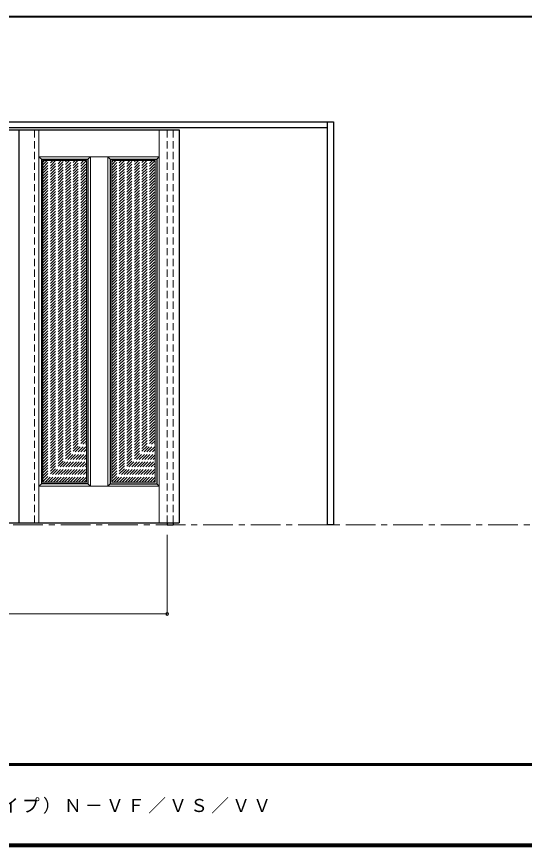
# Model space of a CAD drawing. Units: millimetres, scale not verified. Extents: x -6000 to 5700, y -4307 to 4260.
# Drawn here: x -2833 to -267, y -4205 to -16 of the extents above; entities that cross this region are included whole.
import ezdxf

# ---------------------------------------------------------------- set-up
doc = ezdxf.new("R2010")
doc.units = ezdxf.units.MM
doc.header["$LTSCALE"] = 30
doc.header["$PDMODE"] = 32
doc.header["$PDSIZE"] = 15
doc.linetypes.add('CHAIN1', pattern=[8, 5, -1, 1, -1])
doc.linetypes.add('DASHED1', pattern=[1.8, 1.2, -0.6])
for name, color, linetype, lineweight in [('0-1_通り芯', 7, 'CHAIN1', 18), ('0-2_扉', 4, 'DASHED1', 9), ('0-3_仕上げ', 7, 'Continuous', 18), ('0-4_枠', 3, 'Continuous', 25), ('0-B_寸法', 4, 'Continuous', 9), ('0-C_ハッチ', 4, 'DASHED1', 9), ('F-1_枠', 6, 'Continuous', 40)]:
    doc.layers.add(name, color=color, linetype=linetype, lineweight=lineweight)
doc.layers.add('F-A_文字', color=7, linetype='Continuous')
doc.styles.add('ＭＳ ゴシック', font='')
doc.styles.get('ＭＳ ゴシック').set_extended_font_data('MS Gothic')

msp = doc.modelspace()

# ---------------------------------------------------------------- linework, layer by layer
at = {"layer": '0-1_通り芯'}
msp.add_line((-5490, -2581.25), (100, -2581.25), dxfattribs=at)
at = {"layer": '0-2_扉', "color": 3, "linetype": 'Continuous', "lineweight": 25}
for p, q in [((-2821, -587.75), (-2821, -2570.75)), ((-4282, -2570.75), (-2011, -2570.75))]:
    msp.add_line(p, q, dxfattribs=at)
at = {"layer": '0-2_扉'}
msp.add_line((-2743, -2570.75), (-2743, -587.75), dxfattribs=at)
at = {"layer": '0-2_扉', "color": 3, "linetype": 'Continuous', "lineweight": 25}
msp.add_lwpolyline([(-4282, -587.75), (-2011, -587.75), (-2011, -2570.75)], dxfattribs=at)
at = {"layer": '0-3_仕上げ'}
for p, q in [((-2719.5, -2570.75), (-2719.5, -587.75)), ((-2112.5, -2570.75), (-2112.5, -587.75)), ((-2719.5, -722.75), (-2112.5, -722.75)), ((-2719.5, -722.75), (-2707.5, -734.75)), ((-2460, -722.75), (-2472, -734.75)), ((-2460, -722.75), (-2460, -2385.75)), ((-2372, -722.75), (-2360, -734.75)), ((-2372, -722.75), (-2372, -2385.75)), ((-2112.5, -722.75), (-2124.5, -734.75)), ((-2707.5, -2373.75), (-2719.5, -2385.75)), ((-2112.5, -2385.75), (-2719.5, -2385.75)), ((-2472, -2373.75), (-2460, -2385.75)), ((-2360, -2373.75), (-2372, -2385.75)), ((-2124.5, -2373.75), (-2112.5, -2385.75))]:
    msp.add_line(p, q, dxfattribs=at)
at = {"layer": '0-3_仕上げ', "color": 3, "lineweight": 25}
for p, q in [((-2707.5, -734.75), (-2472, -734.75)), ((-2707.5, -734.75), (-2707.5, -2373.75)), ((-2472, -734.75), (-2472, -2373.75)), ((-2360, -734.75), (-2124.5, -734.75)), ((-2360, -734.75), (-2360, -2373.75)), ((-2124.5, -734.75), (-2124.5, -2373.75)), ((-2472, -2373.75), (-2707.5, -2373.75)), ((-2360, -2373.75), (-2124.5, -2373.75))]:
    msp.add_line(p, q, dxfattribs=at)
at = {"layer": '0-4_枠'}
for p, q in [((-4282, -576.25), (-1262, -576.25)), ((-1262, -2581.25), (-1262, -546.25)), ((-2072, -2570.75), (-2072, -2581.25)), ((-2072, -2581.25), (-2042, -2581.25)), ((-2042, -2570.75), (-2042, -2581.25)), ((-1232, -2581.25), (-1262, -2581.25))]:
    msp.add_line(p, q, dxfattribs=at)
at = {"layer": '0-4_枠', "color": 4, "linetype": 'DASHED1', "lineweight": 9}
for p, q in [((-2072, -2570.75), (-2072, -576.25)), ((-2042, -2570.75), (-2042, -576.25))]:
    msp.add_line(p, q, dxfattribs=at)
at = {"layer": '0-4_枠'}
msp.add_lwpolyline([(-4312, -546.25), (-1232, -546.25), (-1232, -2581.25)], dxfattribs=at)
at = {"layer": '0-B_寸法'}
for p, q in [((-2072, -3031.25), (-2072, -2631.25)), ((-4282, -3031.25), (-2072, -3031.25))]:
    msp.add_line(p, q, dxfattribs=at)
at = {"layer": '0-B_寸法', "color": 7}
msp.add_point((-2072, -3031.25), dxfattribs=at)
at = {"layer": '0-C_ハッチ', "linetype": 'Continuous'}
for p, q in [((-2699.5, -742.75), (-2480, -742.75)), ((-2699.5, -742.75), (-2699.5, -2365.75)), ((-2480, -742.75), (-2480, -2365.75)), ((-2352, -742.75), (-2132.5, -742.75)), ((-2352, -742.75), (-2352, -2365.75)), ((-2132.5, -742.75), (-2132.5, -2365.75)), ((-2480, -2365.75), (-2699.5, -2365.75)), ((-2352, -2365.75), (-2132.5, -2365.75))]:
    msp.add_line(p, q, dxfattribs=at)
at = {"layer": '0-C_ハッチ'}
for p, q in [((-2699.5, -749.94), (-2692.31, -742.75)), ((-2699.5, -962.07), (-2480.18, -742.75)), ((-2699.5, -947.93), (-2494.32, -742.75)), ((-2699.5, -933.79), (-2508.46, -742.75)), ((-2699.5, -919.65), (-2522.61, -742.75)), ((-2699.5, -905.5), (-2536.75, -742.75)), ((-2699.5, -891.36), (-2550.89, -742.75)), ((-2699.5, -877.22), (-2565.03, -742.75)), ((-2699.5, -863.08), (-2579.17, -742.75)), ((-2699.5, -848.93), (-2593.32, -742.75)), ((-2699.5, -834.79), (-2607.46, -742.75)), ((-2699.5, -820.65), (-2621.6, -742.75)), ((-2699.5, -806.51), (-2635.74, -742.75)), ((-2699.5, -792.37), (-2649.88, -742.75)), ((-2699.5, -778.22), (-2664.03, -742.75)), ((-2699.5, -764.08), (-2678.17, -742.75)), ((-2352, -749.94), (-2344.81, -742.75)), ((-2352, -962.07), (-2132.68, -742.75)), ((-2352, -947.93), (-2146.82, -742.75)), ((-2352, -933.79), (-2160.96, -742.75)), ((-2352, -919.65), (-2175.11, -742.75)), ((-2352, -905.5), (-2189.25, -742.75)), ((-2352, -891.36), (-2203.39, -742.75)), ((-2352, -877.22), (-2217.53, -742.75)), ((-2352, -863.08), (-2231.67, -742.75)), ((-2352, -848.93), (-2245.82, -742.75)), ((-2352, -834.79), (-2259.96, -742.75)), ((-2352, -820.65), (-2274.1, -742.75)), ((-2352, -806.51), (-2288.24, -742.75)), ((-2352, -792.37), (-2302.38, -742.75)), ((-2352, -778.22), (-2316.53, -742.75)), ((-2352, -764.08), (-2330.67, -742.75)), ((-2699.5, -976.21), (-2480, -756.71)), ((-2699.5, -990.36), (-2480, -770.86)), ((-2699.5, -1004.5), (-2480, -785)), ((-2352, -976.21), (-2132.5, -756.71)), ((-2352, -990.36), (-2132.5, -770.86)), ((-2352, -1004.5), (-2132.5, -785)), ((-2699.5, -1018.64), (-2480, -799.14)), ((-2699.5, -1032.78), (-2480, -813.28)), ((-2699.5, -1046.92), (-2480, -827.42)), ((-2352, -1018.64), (-2132.5, -799.14)), ((-2352, -1032.78), (-2132.5, -813.28)), ((-2352, -1046.92), (-2132.5, -827.42)), ((-2699.5, -1061.07), (-2480, -841.57)), ((-2699.5, -1075.21), (-2480, -855.71)), ((-2699.5, -1089.35), (-2480, -869.85)), ((-2352, -1061.07), (-2132.5, -841.57)), ((-2352, -1075.21), (-2132.5, -855.71)), ((-2352, -1089.35), (-2132.5, -869.85)), ((-2699.5, -1103.49), (-2480, -883.99)), ((-2699.5, -1117.64), (-2480, -898.14)), ((-2699.5, -1131.78), (-2480, -912.28)), ((-2352, -1103.49), (-2132.5, -883.99)), ((-2352, -1117.64), (-2132.5, -898.14)), ((-2352, -1131.78), (-2132.5, -912.28)), ((-2699.5, -1145.92), (-2480, -926.42)), ((-2699.5, -1160.06), (-2480, -940.56)), ((-2699.5, -1174.2), (-2480, -954.7)), ((-2352, -1145.92), (-2132.5, -926.42)), ((-2352, -1160.06), (-2132.5, -940.56)), ((-2352, -1174.2), (-2132.5, -954.7)), ((-2699.5, -1188.35), (-2480, -968.85)), ((-2699.5, -1202.49), (-2480, -982.99)), ((-2699.5, -1216.63), (-2480, -997.13)), ((-2352, -1188.35), (-2132.5, -968.85)), ((-2352, -1202.49), (-2132.5, -982.99)), ((-2352, -1216.63), (-2132.5, -997.13)), ((-2699.5, -1230.77), (-2480, -1011.27)), ((-2699.5, -1244.91), (-2480, -1025.41)), ((-2699.5, -1259.06), (-2480, -1039.56)), ((-2352, -1230.77), (-2132.5, -1011.27)), ((-2352, -1244.91), (-2132.5, -1025.41)), ((-2352, -1259.06), (-2132.5, -1039.56)), ((-2699.5, -1273.2), (-2480, -1053.7)), ((-2699.5, -1287.34), (-2480, -1067.84)), ((-2699.5, -1301.48), (-2480, -1081.98)), ((-2352, -1273.2), (-2132.5, -1053.7)), ((-2352, -1287.34), (-2132.5, -1067.84)), ((-2352, -1301.48), (-2132.5, -1081.98)), ((-2699.5, -1315.62), (-2480, -1096.12)), ((-2699.5, -1329.77), (-2480, -1110.27)), ((-2699.5, -1343.91), (-2480, -1124.41)), ((-2352, -1315.62), (-2132.5, -1096.12)), ((-2352, -1329.77), (-2132.5, -1110.27)), ((-2352, -1343.91), (-2132.5, -1124.41)), ((-2699.5, -1358.05), (-2480, -1138.55)), ((-2699.5, -1372.19), (-2480, -1152.69)), ((-2699.5, -1386.34), (-2480, -1166.84)), ((-2352, -1358.05), (-2132.5, -1138.55)), ((-2352, -1372.19), (-2132.5, -1152.69)), ((-2352, -1386.34), (-2132.5, -1166.84)), ((-2699.5, -1400.48), (-2480, -1180.98)), ((-2699.5, -1414.62), (-2480, -1195.12)), ((-2699.5, -1428.76), (-2480, -1209.26)), ((-2352, -1400.48), (-2132.5, -1180.98)), ((-2352, -1414.62), (-2132.5, -1195.12)), ((-2352, -1428.76), (-2132.5, -1209.26)), ((-2699.5, -1442.9), (-2480, -1223.4)), ((-2699.5, -1457.05), (-2480, -1237.55)), ((-2699.5, -1471.19), (-2480, -1251.69)), ((-2352, -1442.9), (-2132.5, -1223.4)), ((-2352, -1457.05), (-2132.5, -1237.55)), ((-2352, -1471.19), (-2132.5, -1251.69)), ((-2699.5, -1485.33), (-2480, -1265.83)), ((-2699.5, -1499.47), (-2480, -1279.97)), ((-2699.5, -1513.61), (-2480, -1294.11)), ((-2352, -1485.33), (-2132.5, -1265.83)), ((-2352, -1499.47), (-2132.5, -1279.97)), ((-2352, -1513.61), (-2132.5, -1294.11)), ((-2699.5, -1527.76), (-2480, -1308.26)), ((-2699.5, -1541.9), (-2480, -1322.4)), ((-2699.5, -1556.04), (-2480, -1336.54)), ((-2352, -1527.76), (-2132.5, -1308.26)), ((-2352, -1541.9), (-2132.5, -1322.4)), ((-2352, -1556.04), (-2132.5, -1336.54)), ((-2699.5, -1570.18), (-2480, -1350.68)), ((-2699.5, -1584.33), (-2480, -1364.83)), ((-2699.5, -1598.47), (-2480, -1378.97)), ((-2352, -1570.18), (-2132.5, -1350.68)), ((-2352, -1584.33), (-2132.5, -1364.83)), ((-2352, -1598.47), (-2132.5, -1378.97)), ((-2699.5, -1612.61), (-2480, -1393.11)), ((-2699.5, -1626.75), (-2480, -1407.25)), ((-2699.5, -1640.89), (-2480, -1421.39)), ((-2352, -1612.61), (-2132.5, -1393.11)), ((-2352, -1626.75), (-2132.5, -1407.25)), ((-2352, -1640.89), (-2132.5, -1421.39)), ((-2699.5, -1655.04), (-2480, -1435.54)), ((-2699.5, -1669.18), (-2480, -1449.68)), ((-2699.5, -1683.32), (-2480, -1463.82)), ((-2352, -1655.04), (-2132.5, -1435.54)), ((-2352, -1669.18), (-2132.5, -1449.68)), ((-2352, -1683.32), (-2132.5, -1463.82)), ((-2699.5, -1697.46), (-2480, -1477.96)), ((-2699.5, -1711.6), (-2480, -1492.1)), ((-2699.5, -1725.75), (-2480, -1506.25)), ((-2352, -1697.46), (-2132.5, -1477.96)), ((-2352, -1711.6), (-2132.5, -1492.1)), ((-2352, -1725.75), (-2132.5, -1506.25)), ((-2699.5, -1739.89), (-2480, -1520.39)), ((-2699.5, -1754.03), (-2480, -1534.53)), ((-2699.5, -1768.17), (-2480, -1548.67)), ((-2352, -1739.89), (-2132.5, -1520.39)), ((-2352, -1754.03), (-2132.5, -1534.53)), ((-2352, -1768.17), (-2132.5, -1548.67)), ((-2699.5, -1782.32), (-2480, -1562.82)), ((-2699.5, -1796.46), (-2480, -1576.96)), ((-2699.5, -1810.6), (-2480, -1591.1)), ((-2352, -1782.32), (-2132.5, -1562.82)), ((-2352, -1796.46), (-2132.5, -1576.96)), ((-2352, -1810.6), (-2132.5, -1591.1)), ((-2699.5, -1824.74), (-2480, -1605.24)), ((-2699.5, -1838.88), (-2480, -1619.38)), ((-2699.5, -1853.03), (-2480, -1633.53)), ((-2352, -1824.74), (-2132.5, -1605.24)), ((-2352, -1838.88), (-2132.5, -1619.38)), ((-2352, -1853.03), (-2132.5, -1633.53)), ((-2699.5, -1867.17), (-2480, -1647.67)), ((-2699.5, -1881.31), (-2480, -1661.81)), ((-2352, -1867.17), (-2132.5, -1647.67)), ((-2352, -1881.31), (-2132.5, -1661.81)), ((-2699.5, -1895.45), (-2480, -1675.95)), ((-2699.5, -1909.59), (-2480, -1690.09)), ((-2699.5, -1923.74), (-2480, -1704.24)), ((-2352, -1895.45), (-2132.5, -1675.95)), ((-2352, -1909.59), (-2132.5, -1690.09)), ((-2352, -1923.74), (-2132.5, -1704.24)), ((-2699.5, -1937.88), (-2480, -1718.38)), ((-2699.5, -1952.02), (-2480, -1732.52)), ((-2699.5, -1966.16), (-2480, -1746.66)), ((-2352, -1937.88), (-2132.5, -1718.38)), ((-2352, -1952.02), (-2132.5, -1732.52)), ((-2352, -1966.16), (-2132.5, -1746.66)), ((-2699.5, -1980.31), (-2480, -1760.81)), ((-2699.5, -1994.45), (-2480, -1774.95)), ((-2699.5, -2008.59), (-2480, -1789.09)), ((-2352, -1980.31), (-2132.5, -1760.81)), ((-2352, -1994.45), (-2132.5, -1774.95)), ((-2352, -2008.59), (-2132.5, -1789.09)), ((-2699.5, -2022.73), (-2480, -1803.23)), ((-2699.5, -2036.87), (-2480, -1817.37)), ((-2699.5, -2051.02), (-2480, -1831.52)), ((-2352, -2022.73), (-2132.5, -1803.23)), ((-2352, -2036.87), (-2132.5, -1817.37)), ((-2352, -2051.02), (-2132.5, -1831.52)), ((-2699.5, -2065.16), (-2480, -1845.66)), ((-2699.5, -2079.3), (-2480, -1859.8)), ((-2699.5, -2093.44), (-2480, -1873.94)), ((-2352, -2065.16), (-2132.5, -1845.66)), ((-2352, -2079.3), (-2132.5, -1859.8)), ((-2352, -2093.44), (-2132.5, -1873.94)), ((-2699.5, -2107.58), (-2480, -1888.08)), ((-2699.5, -2121.73), (-2480, -1902.23)), ((-2699.5, -2135.87), (-2480, -1916.37)), ((-2352, -2107.58), (-2132.5, -1888.08)), ((-2352, -2121.73), (-2132.5, -1902.23)), ((-2352, -2135.87), (-2132.5, -1916.37)), ((-2699.5, -2150.01), (-2480, -1930.51)), ((-2699.5, -2164.15), (-2480, -1944.65)), ((-2699.5, -2178.3), (-2480, -1958.8)), ((-2352, -2150.01), (-2132.5, -1930.51)), ((-2352, -2164.15), (-2132.5, -1944.65)), ((-2352, -2178.3), (-2132.5, -1958.8)), ((-2699.5, -2192.44), (-2480, -1972.94)), ((-2699.5, -2206.58), (-2480, -1987.08)), ((-2699.5, -2220.72), (-2480, -2001.22)), ((-2352, -2192.44), (-2132.5, -1972.94)), ((-2352, -2206.58), (-2132.5, -1987.08)), ((-2352, -2220.72), (-2132.5, -2001.22)), ((-2699.5, -2234.86), (-2480, -2015.36)), ((-2699.5, -2249.01), (-2480, -2029.51)), ((-2699.5, -2263.15), (-2480, -2043.65)), ((-2352, -2234.86), (-2132.5, -2015.36)), ((-2352, -2249.01), (-2132.5, -2029.51)), ((-2352, -2263.15), (-2132.5, -2043.65)), ((-2699.5, -2277.29), (-2480, -2057.79)), ((-2699.5, -2291.43), (-2480, -2071.93)), ((-2699.5, -2305.57), (-2480, -2086.07)), ((-2352, -2277.29), (-2132.5, -2057.79)), ((-2352, -2291.43), (-2132.5, -2071.93)), ((-2352, -2305.57), (-2132.5, -2086.07)), ((-2699.5, -2319.72), (-2480, -2100.22)), ((-2699.5, -2333.86), (-2480, -2114.36)), ((-2699.5, -2348), (-2480, -2128.5)), ((-2352, -2319.72), (-2132.5, -2100.22)), ((-2352, -2333.86), (-2132.5, -2114.36)), ((-2352, -2348), (-2132.5, -2128.5)), ((-2699.5, -2362.14), (-2480, -2142.64)), ((-2688.97, -2365.75), (-2480, -2156.79)), ((-2674.82, -2365.75), (-2480, -2170.93)), ((-2352, -2362.14), (-2132.5, -2142.64)), ((-2341.47, -2365.75), (-2132.5, -2156.79)), ((-2327.32, -2365.75), (-2132.5, -2170.93)), ((-2660.68, -2365.75), (-2480, -2185.07)), ((-2646.54, -2365.75), (-2480, -2199.21)), ((-2632.4, -2365.75), (-2480, -2213.35)), ((-2313.18, -2365.75), (-2132.5, -2185.07)), ((-2299.04, -2365.75), (-2132.5, -2199.21)), ((-2284.9, -2365.75), (-2132.5, -2213.35)), ((-2618.25, -2365.75), (-2480, -2227.5)), ((-2604.11, -2365.75), (-2480, -2241.64)), ((-2589.97, -2365.75), (-2480, -2255.78)), ((-2270.75, -2365.75), (-2132.5, -2227.5)), ((-2256.61, -2365.75), (-2132.5, -2241.64)), ((-2242.47, -2365.75), (-2132.5, -2255.78)), ((-2575.83, -2365.75), (-2480, -2269.92)), ((-2561.69, -2365.75), (-2480, -2284.06)), ((-2547.54, -2365.75), (-2480, -2298.21)), ((-2228.33, -2365.75), (-2132.5, -2269.92)), ((-2214.19, -2365.75), (-2132.5, -2284.06)), ((-2200.04, -2365.75), (-2132.5, -2298.21)), ((-2533.4, -2365.75), (-2480, -2312.35)), ((-2519.26, -2365.75), (-2480, -2326.49)), ((-2505.12, -2365.75), (-2480, -2340.63)), ((-2185.9, -2365.75), (-2132.5, -2312.35)), ((-2171.76, -2365.75), (-2132.5, -2326.49)), ((-2157.62, -2365.75), (-2132.5, -2340.63)), ((-2490.98, -2365.75), (-2480, -2354.78)), ((-2143.48, -2365.75), (-2132.5, -2354.78))]:
    msp.add_line(p, q, dxfattribs=at)
at = {"layer": 'F-1_枠'}
for p, q in [((-6000, -15.5), (5700, -15.5)), ((5700, -3790), (-6000, -3790)), ((5700, -3795), (-6000, -3795)), ((5700, -4195), (-6000, -4195)), ((5700, -4200), (-6000, -4200)), ((5700, -4205), (-6000, -4205))]:
    msp.add_line(p, q, dxfattribs=at)

# ---------------------------------------------------------------- texts
at = {"layer": 'F-A_文字', "insert": (-5247.55, -4040), "char_height": 65.98, "attachment_point": 7, "style": 'ＭＳ ゴシック'}
msp.add_mtext('\\T1.18;ピノアース\u3000H20\\~３枚引き込み戸（上吊り連動タイプ）Ｎ－ＶＦ／ＶＳ／ＶＶ', dxfattribs=at)

doc.saveas('drawing.dxf')
